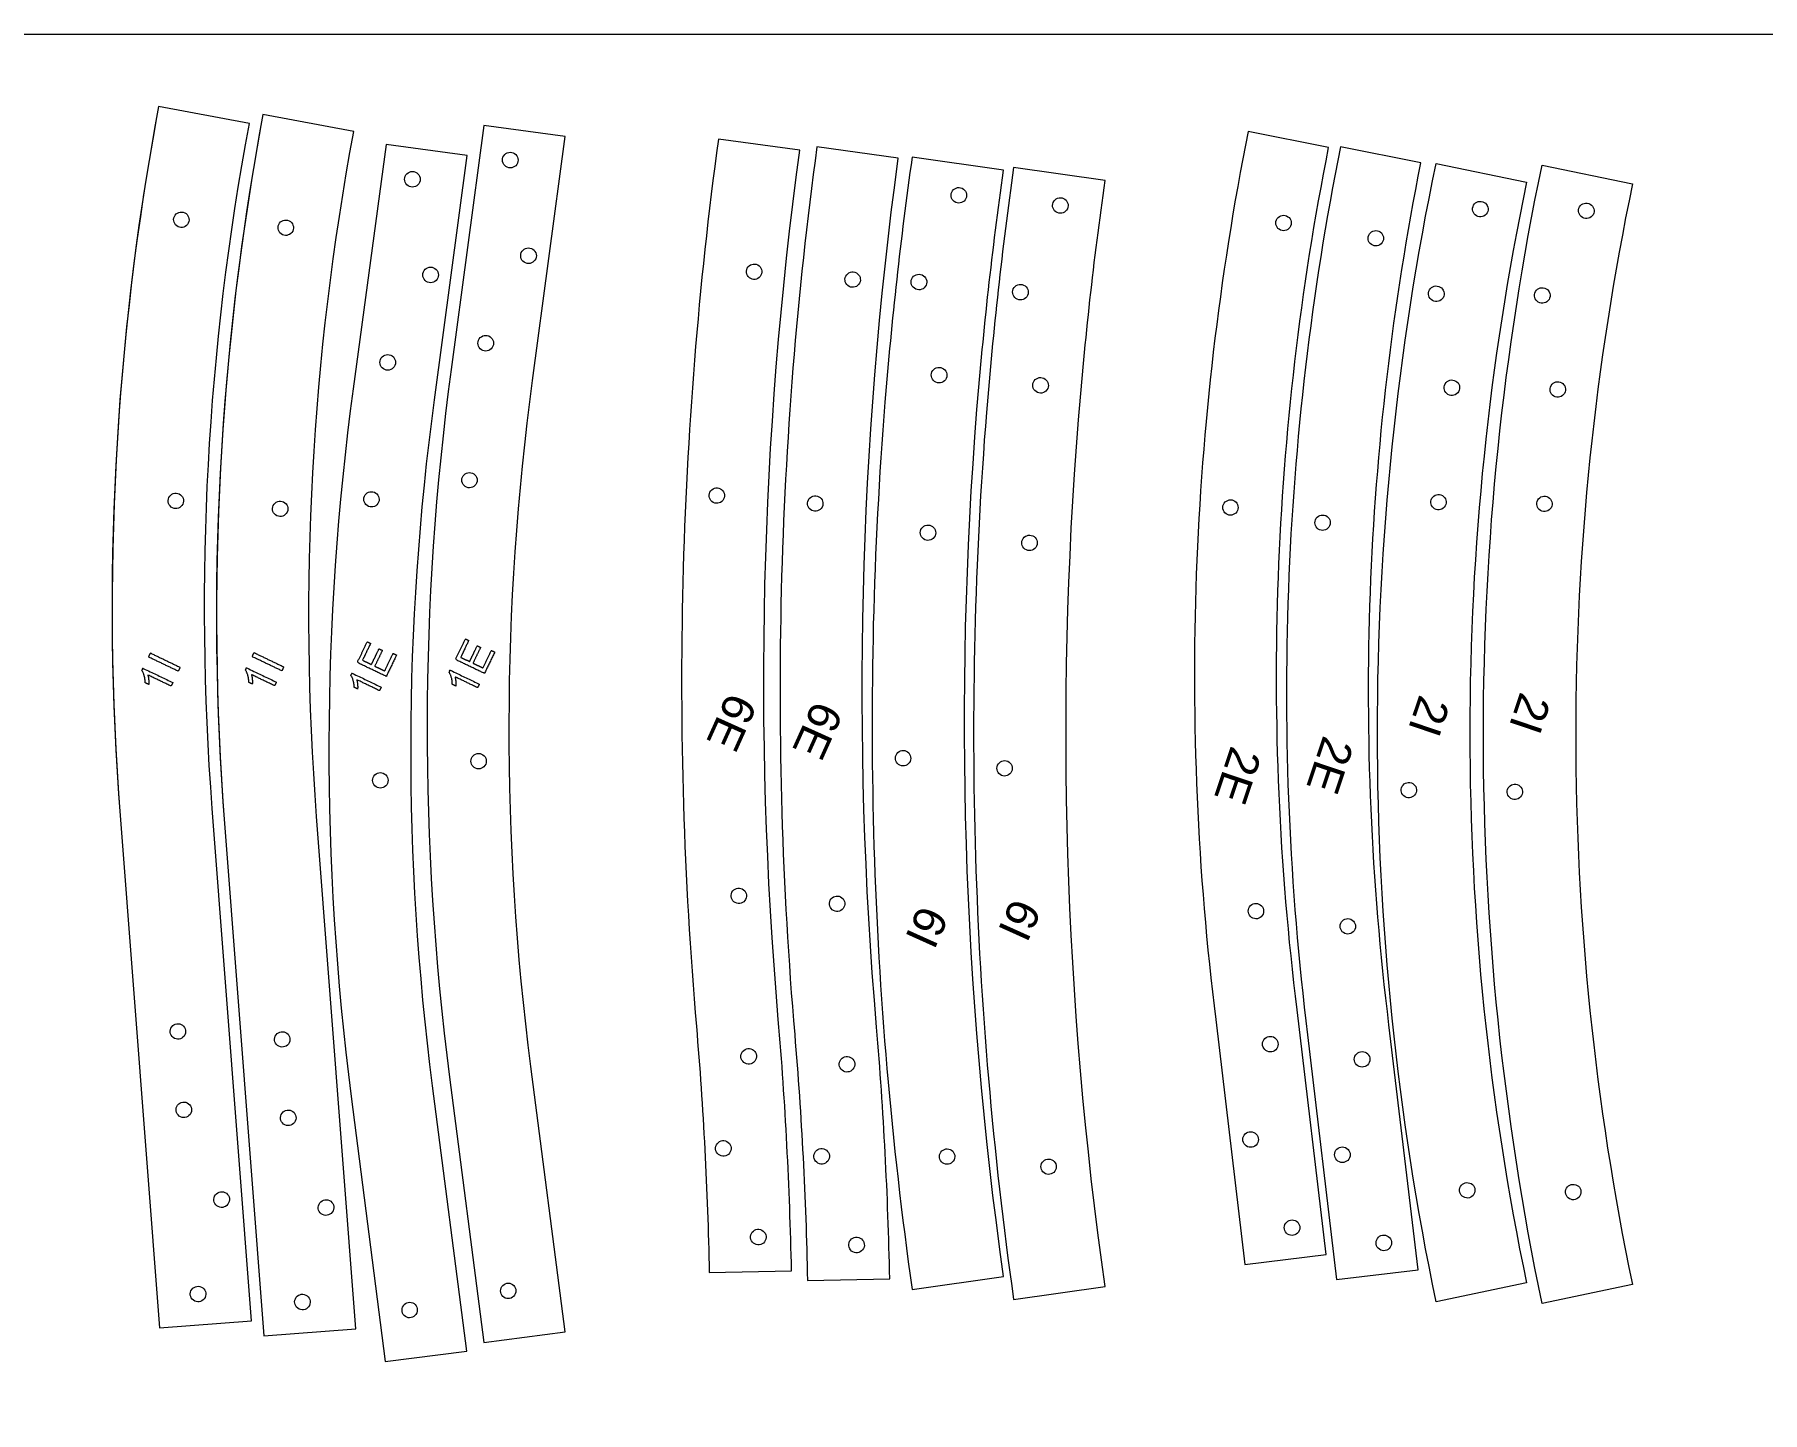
# Model space of a CAD drawing. Header units: millimetres. Extents: x -47944 to 26607, y -7127 to 10342.
# Drawn here: x 19269 to 20200, y 326 to 1068 of the extents above; entities that cross this region are included whole.
import ezdxf

# ---------------------------------------------------------------- set-up
doc = ezdxf.new("R2010")
doc.units = ezdxf.units.MM
doc.header["$MEASUREMENT"] = 0
doc.layers.add('CORTE', color=5, linetype='Continuous', lineweight=0)
doc.layers.add('MARCADO DE PISTAS', color=1, linetype='Continuous', lineweight=0)

# ---------------------------------------------------------------- blocks, each defined once
blk = doc.blocks.new('BLOCK 181')
at = {"layer": 'CORTE', "color": 255, "lineweight": 5}
blk.add_open_spline([(10.4053, 5.9934), (10.2411, 5.9487), (10.0834, 5.883), (9.9361, 5.7979), (9.9361, 5.7979), (9.6126, 5.6111), (9.6126, 5.6111), (9.6126, 5.6111), (9.6462, 5.5529), (9.6462, 5.5529), (9.6462, 5.5529), (9.9697, 5.7397), (9.9697, 5.7397), (10.1143, 5.8232), (10.2692, 5.8874), (10.4305, 5.9306), (10.4305, 5.9306), (10.4131, 5.9955), (10.4131, 5.9955), (10.2461, 5.9507), (10.0858, 5.8843), (9.9361, 5.7979), (9.9361, 5.7979), (9.6126, 5.6111), (9.6126, 5.6111)], degree=3, knots=[0, 0, 0, 0, 1, 1, 1, 2, 2, 2, 3, 3, 3, 4, 4, 4, 5, 5, 5, 6, 6, 6, 7, 7, 7, 8, 8, 8, 8], dxfattribs=at)
blk = doc.blocks.new('BLOCK 182')
at = {"layer": 'CORTE', "color": 255, "lineweight": 5}
blk.add_open_spline([(9.8184, 5.6922), (9.8184, 5.6953), (9.8159, 5.6978), (9.8128, 5.6978), (9.8097, 5.6978), (9.8072, 5.6953), (9.8072, 5.6922), (9.8072, 5.6891), (9.8097, 5.6866), (9.8128, 5.6866), (9.8159, 5.6866), (9.8184, 5.6891), (9.8184, 5.6922), (9.8184, 5.6922), (9.8184, 5.6922), (9.8184, 5.6922)], degree=3, knots=[0, 0, 0, 0, 1, 1, 1, 2, 2, 2, 3, 3, 3, 4, 4, 4, 5, 5, 5, 5], dxfattribs=at)
blk = doc.blocks.new('BLOCK 183')
at = {"layer": 'CORTE', "color": 255, "lineweight": 5}
blk.add_open_spline([(10.1656, 5.8602), (10.1656, 5.8633), (10.1631, 5.8659), (10.16, 5.8659), (10.1569, 5.8659), (10.1544, 5.8633), (10.1544, 5.8602), (10.1544, 5.8572), (10.1569, 5.8547), (10.16, 5.8547), (10.1631, 5.8547), (10.1656, 5.8572), (10.1656, 5.8602), (10.1656, 5.8602), (10.1656, 5.8602), (10.1656, 5.8602)], degree=3, knots=[0, 0, 0, 0, 1, 1, 1, 2, 2, 2, 3, 3, 3, 4, 4, 4, 5, 5, 5, 5], dxfattribs=at)
blk = doc.blocks.new('BLOCK 184')
at = {"layer": 'CORTE', "color": 255, "lineweight": 5}
blk.add_open_spline([(10.3516, 5.945), (10.3516, 5.9481), (10.3491, 5.9506), (10.346, 5.9506), (10.3429, 5.9506), (10.3404, 5.9481), (10.3404, 5.945), (10.3404, 5.9419), (10.3429, 5.9394), (10.346, 5.9394), (10.3491, 5.9394), (10.3516, 5.9419), (10.3516, 5.945), (10.3516, 5.945), (10.3516, 5.945), (10.3516, 5.945)], degree=3, knots=[0, 0, 0, 0, 1, 1, 1, 2, 2, 2, 3, 3, 3, 4, 4, 4, 5, 5, 5, 5], dxfattribs=at)
blk = doc.blocks.new('BLOCK 185')
at = {"layer": 'CORTE', "color": 255, "lineweight": 5}
blk.add_open_spline([(9.6526, 5.5964), (9.6526, 5.5996), (9.6501, 5.6021), (9.6469, 5.6021), (9.6438, 5.6021), (9.6413, 5.5996), (9.6413, 5.5964), (9.6413, 5.5933), (9.6438, 5.5908), (9.6469, 5.5908), (9.6501, 5.5908), (9.6526, 5.5933), (9.6526, 5.5964), (9.6526, 5.5964), (9.6526, 5.5964), (9.6526, 5.5964)], degree=3, knots=[0, 0, 0, 0, 1, 1, 1, 2, 2, 2, 3, 3, 3, 4, 4, 4, 5, 5, 5, 5], dxfattribs=at)
blk = doc.blocks.new('BLOCK 186')
at = {"layer": 'CORTE', "color": 255, "lineweight": 5}
blk.add_open_spline([(9.722, 5.6107), (9.722, 5.6138), (9.7194, 5.6163), (9.7163, 5.6163), (9.7131, 5.6163), (9.7106, 5.6138), (9.7106, 5.6107), (9.7106, 5.6075), (9.7131, 5.605), (9.7163, 5.605), (9.7194, 5.605), (9.722, 5.6075), (9.722, 5.6107), (9.722, 5.6107), (9.722, 5.6107), (9.722, 5.6107)], degree=3, knots=[0, 0, 0, 0, 1, 1, 1, 2, 2, 2, 3, 3, 3, 4, 4, 4, 5, 5, 5, 5], dxfattribs=at)
blk = doc.blocks.new('BLOCK 187')
at = {"layer": 'CORTE', "color": 255, "lineweight": 5}
blk.add_open_spline([(9.7689, 5.6636), (9.7689, 5.6668), (9.7664, 5.6693), (9.7633, 5.6693), (9.7601, 5.6693), (9.7576, 5.6668), (9.7576, 5.6636), (9.7576, 5.6605), (9.7601, 5.658), (9.7633, 5.658), (9.7664, 5.658), (9.7689, 5.6605), (9.7689, 5.6636), (9.7689, 5.6636), (9.7689, 5.6636), (9.7689, 5.6636)], degree=3, knots=[0, 0, 0, 0, 1, 1, 1, 2, 2, 2, 3, 3, 3, 4, 4, 4, 5, 5, 5, 5], dxfattribs=at)
blk = doc.blocks.new('BLOCK 180')
at = {"layer": 'CORTE'}
for name in ['BLOCK 181', 'BLOCK 184', 'BLOCK 183', 'BLOCK 182', 'BLOCK 187', 'BLOCK 186', 'BLOCK 185']:
    blk.add_blockref(name, (0, 0), dxfattribs=at)
blk = doc.blocks.new('BLOCK 189')
at = {"layer": 'CORTE', "color": 255, "lineweight": 5}
blk.add_open_spline([(9.9826, 5.4444), (9.9826, 5.4475), (9.98, 5.45), (9.977, 5.45), (9.9738, 5.45), (9.9713, 5.4475), (9.9713, 5.4444), (9.9713, 5.4414), (9.9738, 5.4389), (9.977, 5.4389), (9.98, 5.4389), (9.9826, 5.4414), (9.9826, 5.4444), (9.9826, 5.4444), (9.9826, 5.4444), (9.9826, 5.4444)], degree=3, knots=[0, 0, 0, 0, 1, 1, 1, 2, 2, 2, 3, 3, 3, 4, 4, 4, 5, 5, 5, 5], dxfattribs=at)
blk = doc.blocks.new('BLOCK 190')
at = {"layer": 'CORTE', "color": 255, "lineweight": 5}
blk.add_open_spline([(10.3297, 5.6125), (10.3297, 5.6156), (10.3272, 5.6181), (10.3241, 5.6181), (10.321, 5.6181), (10.3185, 5.6156), (10.3185, 5.6125), (10.3185, 5.6094), (10.321, 5.6069), (10.3241, 5.6069), (10.3272, 5.6069), (10.3297, 5.6094), (10.3297, 5.6125), (10.3297, 5.6125), (10.3297, 5.6125), (10.3297, 5.6125)], degree=3, knots=[0, 0, 0, 0, 1, 1, 1, 2, 2, 2, 3, 3, 3, 4, 4, 4, 5, 5, 5, 5], dxfattribs=at)
blk = doc.blocks.new('BLOCK 191')
at = {"layer": 'CORTE', "color": 255, "lineweight": 5}
blk.add_open_spline([(10.5157, 5.6972), (10.5157, 5.7003), (10.5132, 5.7028), (10.5102, 5.7028), (10.5071, 5.7028), (10.5046, 5.7003), (10.5046, 5.6972), (10.5046, 5.6941), (10.5071, 5.6916), (10.5102, 5.6916), (10.5132, 5.6916), (10.5157, 5.6941), (10.5157, 5.6972), (10.5157, 5.6972), (10.5157, 5.6972), (10.5157, 5.6972)], degree=3, knots=[0, 0, 0, 0, 1, 1, 1, 2, 2, 2, 3, 3, 3, 4, 4, 4, 5, 5, 5, 5], dxfattribs=at)
blk = doc.blocks.new('BLOCK 192')
at = {"layer": 'CORTE', "color": 255, "lineweight": 5}
blk.add_open_spline([(10.7676, 5.7292), (10.7676, 5.7292), (10.5946, 5.6828), (10.5946, 5.6828), (10.4333, 5.6396), (10.2784, 5.5754), (10.1338, 5.4919), (10.1338, 5.4919), (9.9654, 5.3947), (9.9654, 5.3947), (9.9654, 5.3947), (9.9356, 5.4464), (9.9356, 5.4464), (9.9356, 5.4464), (10.1039, 5.5436), (10.1039, 5.5436), (10.2531, 5.6297), (10.4128, 5.6959), (10.5792, 5.7405), (10.5792, 5.7405), (10.7522, 5.7868), (10.7522, 5.7868), (10.7522, 5.7868), (10.7676, 5.7292), (10.7676, 5.7292)], degree=3, knots=[0, 0, 0, 0, 1, 1, 1, 2, 2, 2, 3, 3, 3, 4, 4, 4, 5, 5, 5, 6, 6, 6, 7, 7, 7, 8, 8, 8, 8], dxfattribs=at)
blk = doc.blocks.new('BLOCK 193')
at = {"layer": 'CORTE', "color": 255, "lineweight": 5}
blk.add_open_spline([(10.6123, 5.7246), (10.6123, 5.7278), (10.6097, 5.7303), (10.6066, 5.7303), (10.6035, 5.7303), (10.6009, 5.7278), (10.6009, 5.7246), (10.6009, 5.7215), (10.6035, 5.719), (10.6066, 5.719), (10.6097, 5.719), (10.6123, 5.7215), (10.6123, 5.7246), (10.6123, 5.7246), (10.6123, 5.7246), (10.6123, 5.7246)], degree=3, knots=[0, 0, 0, 0, 1, 1, 1, 2, 2, 2, 3, 3, 3, 4, 4, 4, 5, 5, 5, 5], dxfattribs=at)
blk = doc.blocks.new('BLOCK 194')
at = {"layer": 'CORTE', "color": 255, "lineweight": 5}
blk.add_open_spline([(10.6829, 5.7204), (10.6829, 5.7235), (10.6804, 5.7261), (10.6773, 5.7261), (10.6741, 5.7261), (10.6716, 5.7235), (10.6716, 5.7204), (10.6716, 5.7173), (10.6741, 5.7147), (10.6773, 5.7147), (10.6804, 5.7147), (10.6829, 5.7173), (10.6829, 5.7204), (10.6829, 5.7204), (10.6829, 5.7204), (10.6829, 5.7204)], degree=3, knots=[0, 0, 0, 0, 1, 1, 1, 2, 2, 2, 3, 3, 3, 4, 4, 4, 5, 5, 5, 5], dxfattribs=at)
blk = doc.blocks.new('BLOCK 195')
at = {"layer": 'CORTE', "color": 255, "lineweight": 5}
blk.add_open_spline([(10.742, 5.7594), (10.742, 5.7625), (10.7395, 5.7651), (10.7363, 5.7651), (10.7332, 5.7651), (10.7307, 5.7625), (10.7307, 5.7594), (10.7307, 5.7563), (10.7332, 5.7537), (10.7363, 5.7537), (10.7395, 5.7537), (10.742, 5.7563), (10.742, 5.7594), (10.742, 5.7594), (10.742, 5.7594), (10.742, 5.7594)], degree=3, knots=[0, 0, 0, 0, 1, 1, 1, 2, 2, 2, 3, 3, 3, 4, 4, 4, 5, 5, 5, 5], dxfattribs=at)
blk = doc.blocks.new('BLOCK 188')
at = {"layer": 'CORTE'}
for name in ['BLOCK 192', 'BLOCK 195', 'BLOCK 193', 'BLOCK 194', 'BLOCK 191', 'BLOCK 190', 'BLOCK 189']:
    blk.add_blockref(name, (0, 0), dxfattribs=at)
blk = doc.blocks.new('BLOCK 141')
at = {"layer": 'CORTE', "color": 255, "lineweight": 5}
blk.add_open_spline([(7.2764, 3.8658), (7.2764, 3.8689), (7.2739, 3.8714), (7.2708, 3.8714), (7.2677, 3.8714), (7.2652, 3.8689), (7.2652, 3.8658), (7.2652, 3.8627), (7.2677, 3.8602), (7.2708, 3.8602), (7.2739, 3.8602), (7.2764, 3.8627), (7.2764, 3.8658), (7.2764, 3.8658), (7.2764, 3.8658), (7.2764, 3.8658)], degree=3, knots=[0, 0, 0, 0, 1, 1, 1, 2, 2, 2, 3, 3, 3, 4, 4, 4, 5, 5, 5, 5], dxfattribs=at)
blk = doc.blocks.new('BLOCK 142')
at = {"layer": 'CORTE', "color": 255, "lineweight": 5}
blk.add_open_spline([(7.4817, 3.9119), (7.4817, 3.9149), (7.4792, 3.9174), (7.4761, 3.9174), (7.473, 3.9174), (7.4705, 3.9149), (7.4705, 3.9119), (7.4705, 3.9088), (7.473, 3.9063), (7.4761, 3.9063), (7.4792, 3.9063), (7.4817, 3.9088), (7.4817, 3.9119), (7.4817, 3.9119), (7.4817, 3.9119), (7.4817, 3.9119)], degree=3, knots=[0, 0, 0, 0, 1, 1, 1, 2, 2, 2, 3, 3, 3, 4, 4, 4, 5, 5, 5, 5], dxfattribs=at)
blk = doc.blocks.new('BLOCK 143')
at = {"layer": 'CORTE', "color": 255, "lineweight": 5}
blk.add_open_spline([(7.7441, 4.0445), (7.7441, 4.0476), (7.7416, 4.0501), (7.7385, 4.0501), (7.7354, 4.0501), (7.7329, 4.0476), (7.7329, 4.0445), (7.7329, 4.0414), (7.7354, 4.0389), (7.7385, 4.0389), (7.7416, 4.0389), (7.7441, 4.0414), (7.7441, 4.0445), (7.7441, 4.0445), (7.7441, 4.0445), (7.7441, 4.0445)], degree=3, knots=[0, 0, 0, 0, 1, 1, 1, 2, 2, 2, 3, 3, 3, 4, 4, 4, 5, 5, 5, 5], dxfattribs=at)
blk = doc.blocks.new('BLOCK 144')
at = {"layer": 'CORTE', "color": 255, "lineweight": 5}
blk.add_open_spline([(7.9777, 4.1383), (7.9777, 4.1383), (7.8225, 4.0487), (7.8225, 4.0487), (7.6353, 3.9394), (7.4319, 3.8608), (7.2198, 3.8159), (7.2198, 3.8159), (7.2074, 3.8743), (7.2074, 3.8743), (7.4133, 3.9179), (7.6108, 3.9942), (7.7926, 4.1003), (7.7926, 4.1003), (7.9478, 4.1899), (7.9478, 4.1899), (7.9478, 4.1899), (7.9777, 4.1383), (7.9777, 4.1383)], degree=3, knots=[0, 0, 0, 0, 1, 1, 1, 2, 2, 2, 3, 3, 3, 4, 4, 4, 5, 5, 5, 6, 6, 6, 6], dxfattribs=at)
blk = doc.blocks.new('BLOCK 145')
at = {"layer": 'CORTE', "color": 255, "lineweight": 5}
blk.add_open_spline([(7.8289, 4.0922), (7.8289, 4.0953), (7.8264, 4.0979), (7.8233, 4.0979), (7.8201, 4.0979), (7.8176, 4.0953), (7.8176, 4.0922), (7.8176, 4.0891), (7.8201, 4.0865), (7.8233, 4.0865), (7.8264, 4.0865), (7.8289, 4.0891), (7.8289, 4.0922), (7.8289, 4.0922), (7.8289, 4.0922), (7.8289, 4.0922)], degree=3, knots=[0, 0, 0, 0, 1, 1, 1, 2, 2, 2, 3, 3, 3, 4, 4, 4, 5, 5, 5, 5], dxfattribs=at)
blk = doc.blocks.new('BLOCK 146')
at = {"layer": 'CORTE', "color": 255, "lineweight": 5}
blk.add_open_spline([(7.8983, 4.1064), (7.8983, 4.1095), (7.8958, 4.1121), (7.8926, 4.1121), (7.8895, 4.1121), (7.887, 4.1095), (7.887, 4.1064), (7.887, 4.1033), (7.8895, 4.1007), (7.8926, 4.1007), (7.8958, 4.1007), (7.8983, 4.1033), (7.8983, 4.1064), (7.8983, 4.1064), (7.8983, 4.1064), (7.8983, 4.1064)], degree=3, knots=[0, 0, 0, 0, 1, 1, 1, 2, 2, 2, 3, 3, 3, 4, 4, 4, 5, 5, 5, 5], dxfattribs=at)
blk = doc.blocks.new('BLOCK 147')
at = {"layer": 'CORTE', "color": 255, "lineweight": 5}
blk.add_open_spline([(7.9453, 4.1594), (7.9453, 4.1625), (7.9427, 4.165), (7.9396, 4.165), (7.9365, 4.165), (7.934, 4.1625), (7.934, 4.1594), (7.934, 4.1562), (7.9365, 4.1537), (7.9396, 4.1537), (7.9427, 4.1537), (7.9453, 4.1562), (7.9453, 4.1594), (7.9453, 4.1594), (7.9453, 4.1594), (7.9453, 4.1594)], degree=3, knots=[0, 0, 0, 0, 1, 1, 1, 2, 2, 2, 3, 3, 3, 4, 4, 4, 5, 5, 5, 5], dxfattribs=at)
blk = doc.blocks.new('BLOCK 140')
at = {"layer": 'CORTE'}
for name in ['BLOCK 144', 'BLOCK 147', 'BLOCK 146', 'BLOCK 145', 'BLOCK 143', 'BLOCK 142', 'BLOCK 141']:
    blk.add_blockref(name, (0, 0), dxfattribs=at)
blk = doc.blocks.new('BLOCK 133')
at = {"layer": 'CORTE', "color": 255, "lineweight": 5}
blk.add_open_spline([(7.6614, 4.6587), (7.4286, 4.5228), (7.1702, 4.4363), (6.9025, 4.4047), (6.9025, 4.4047), (6.9104, 4.338), (6.9104, 4.338), (7.1873, 4.3707), (7.4544, 4.4602), (7.6952, 4.6007), (7.6952, 4.6007), (7.6614, 4.6587), (7.6614, 4.6587)], degree=3, knots=[0, 0, 0, 0, 1, 1, 1, 2, 2, 2, 3, 3, 3, 4, 4, 4, 4], dxfattribs=at)
blk = doc.blocks.new('BLOCK 134')
at = {"layer": 'CORTE', "color": 255, "lineweight": 5}
blk.add_open_spline([(7.149, 4.4178), (7.149, 4.4209), (7.1465, 4.4234), (7.1434, 4.4234), (7.1403, 4.4234), (7.1378, 4.4209), (7.1378, 4.4178), (7.1378, 4.4147), (7.1403, 4.4122), (7.1434, 4.4122), (7.1465, 4.4122), (7.149, 4.4147), (7.149, 4.4178), (7.149, 4.4178), (7.149, 4.4178), (7.149, 4.4178)], degree=3, knots=[0, 0, 0, 0, 1, 1, 1, 2, 2, 2, 3, 3, 3, 4, 4, 4, 5, 5, 5, 5], dxfattribs=at)
blk = doc.blocks.new('BLOCK 135')
at = {"layer": 'CORTE', "color": 255, "lineweight": 5}
blk.add_open_spline([(7.3544, 4.4639), (7.3544, 4.4669), (7.3518, 4.4694), (7.3488, 4.4694), (7.3456, 4.4694), (7.3432, 4.4669), (7.3432, 4.4639), (7.3432, 4.4607), (7.3456, 4.4583), (7.3488, 4.4583), (7.3518, 4.4583), (7.3544, 4.4607), (7.3544, 4.4639), (7.3544, 4.4639), (7.3544, 4.4639), (7.3544, 4.4639)], degree=3, knots=[0, 0, 0, 0, 1, 1, 1, 2, 2, 2, 3, 3, 3, 4, 4, 4, 5, 5, 5, 5], dxfattribs=at)
blk = doc.blocks.new('BLOCK 136')
at = {"layer": 'CORTE', "color": 255, "lineweight": 5}
blk.add_open_spline([(7.6168, 4.5965), (7.6168, 4.5996), (7.6143, 4.6021), (7.6112, 4.6021), (7.6081, 4.6021), (7.6056, 4.5996), (7.6056, 4.5965), (7.6056, 4.5934), (7.6081, 4.5909), (7.6112, 4.5909), (7.6143, 4.5909), (7.6168, 4.5934), (7.6168, 4.5965), (7.6168, 4.5965), (7.6168, 4.5965), (7.6168, 4.5965)], degree=3, knots=[0, 0, 0, 0, 1, 1, 1, 2, 2, 2, 3, 3, 3, 4, 4, 4, 5, 5, 5, 5], dxfattribs=at)
blk = doc.blocks.new('BLOCK 137')
at = {"layer": 'CORTE', "color": 255, "lineweight": 5}
blk.add_open_spline([(6.9374, 4.379), (6.9374, 4.3822), (6.9348, 4.3847), (6.9317, 4.3847), (6.9286, 4.3847), (6.9261, 4.3822), (6.9261, 4.379), (6.9261, 4.3759), (6.9286, 4.3734), (6.9317, 4.3734), (6.9348, 4.3734), (6.9374, 4.3759), (6.9374, 4.379), (6.9374, 4.379), (6.9374, 4.379), (6.9374, 4.379)], degree=3, knots=[0, 0, 0, 0, 1, 1, 1, 2, 2, 2, 3, 3, 3, 4, 4, 4, 5, 5, 5, 5], dxfattribs=at)
blk = doc.blocks.new('BLOCK 138')
at = {"layer": 'CORTE', "color": 255, "lineweight": 5}
blk.add_open_spline([(7.0059, 4.3682), (7.0059, 4.3713), (7.0034, 4.3739), (7.0003, 4.3739), (6.9971, 4.3739), (6.9946, 4.3713), (6.9946, 4.3682), (6.9946, 4.365), (6.9971, 4.3625), (7.0003, 4.3625), (7.0034, 4.3625), (7.0059, 4.365), (7.0059, 4.3682), (7.0059, 4.3682), (7.0059, 4.3682), (7.0059, 4.3682)], degree=3, knots=[0, 0, 0, 0, 1, 1, 1, 2, 2, 2, 3, 3, 3, 4, 4, 4, 5, 5, 5, 5], dxfattribs=at)
blk = doc.blocks.new('BLOCK 139')
at = {"layer": 'CORTE', "color": 255, "lineweight": 5}
blk.add_open_spline([(7.0671, 4.4006), (7.0671, 4.4037), (7.0646, 4.4063), (7.0615, 4.4063), (7.0583, 4.4063), (7.0558, 4.4037), (7.0558, 4.4006), (7.0558, 4.3975), (7.0583, 4.395), (7.0615, 4.395), (7.0646, 4.395), (7.0671, 4.3975), (7.0671, 4.4006), (7.0671, 4.4006), (7.0671, 4.4006), (7.0671, 4.4006)], degree=3, knots=[0, 0, 0, 0, 1, 1, 1, 2, 2, 2, 3, 3, 3, 4, 4, 4, 5, 5, 5, 5], dxfattribs=at)
blk = doc.blocks.new('BLOCK 132')
at = {"layer": 'CORTE'}
for name in ['BLOCK 133', 'BLOCK 136', 'BLOCK 135', 'BLOCK 134', 'BLOCK 139', 'BLOCK 137', 'BLOCK 138']:
    blk.add_blockref(name, (0, 0), dxfattribs=at)
blk = doc.blocks.new('BLOCK 109')
at = {"layer": 'CORTE', "color": 255, "lineweight": 5}
blk.add_open_spline([(5.7119, 3.9962), (5.7119, 3.9993), (5.7093, 4.0018), (5.7062, 4.0018), (5.7032, 4.0018), (5.7007, 3.9993), (5.7007, 3.9962), (5.7007, 3.9931), (5.7032, 3.9906), (5.7062, 3.9906), (5.7093, 3.9906), (5.7119, 3.9931), (5.7119, 3.9962), (5.7119, 3.9962), (5.7119, 3.9962), (5.7119, 3.9962)], degree=3, knots=[0, 0, 0, 0, 1, 1, 1, 2, 2, 2, 3, 3, 3, 4, 4, 4, 5, 5, 5, 5], dxfattribs=at)
blk = doc.blocks.new('BLOCK 110')
at = {"layer": 'CORTE', "color": 255, "lineweight": 5}
blk.add_open_spline([(5.823, 3.9578), (5.823, 3.9609), (5.8205, 3.9634), (5.8174, 3.9634), (5.8143, 3.9634), (5.8118, 3.9609), (5.8118, 3.9578), (5.8118, 3.9547), (5.8143, 3.9522), (5.8174, 3.9522), (5.8205, 3.9522), (5.823, 3.9547), (5.823, 3.9578), (5.823, 3.9578), (5.823, 3.9578), (5.823, 3.9578)], degree=3, knots=[0, 0, 0, 0, 1, 1, 1, 2, 2, 2, 3, 3, 3, 4, 4, 4, 5, 5, 5, 5], dxfattribs=at)
blk = doc.blocks.new('BLOCK 111')
at = {"layer": 'CORTE', "color": 255, "lineweight": 5}
blk.add_open_spline([(5.977, 3.9409), (5.977, 3.944), (5.9744, 3.9465), (5.9714, 3.9465), (5.9683, 3.9465), (5.9658, 3.944), (5.9658, 3.9409), (5.9658, 3.9378), (5.9683, 3.9353), (5.9714, 3.9353), (5.9744, 3.9353), (5.977, 3.9378), (5.977, 3.9409), (5.977, 3.9409), (5.977, 3.9409), (5.977, 3.9409)], degree=3, knots=[0, 0, 0, 0, 1, 1, 1, 2, 2, 2, 3, 3, 3, 4, 4, 4, 5, 5, 5, 5], dxfattribs=at)
blk = doc.blocks.new('BLOCK 112')
at = {"layer": 'CORTE', "color": 255, "lineweight": 5}
blk.add_lwpolyline([(6.2501, 3.9056), (6.238, 3.8472), (5.6317, 3.9736), (5.6439, 4.0321), (6.2501, 3.9056)], dxfattribs=at)
blk = doc.blocks.new('BLOCK 113')
at = {"layer": 'CORTE', "color": 255, "lineweight": 5}
blk.add_open_spline([(6.0978, 3.9157), (6.0978, 3.9189), (6.0953, 3.9214), (6.0921, 3.9214), (6.089, 3.9214), (6.0865, 3.9189), (6.0865, 3.9157), (6.0865, 3.9126), (6.089, 3.91), (6.0921, 3.91), (6.0953, 3.91), (6.0978, 3.9126), (6.0978, 3.9157), (6.0978, 3.9157), (6.0978, 3.9157), (6.0978, 3.9157)], degree=3, knots=[0, 0, 0, 0, 1, 1, 1, 2, 2, 2, 3, 3, 3, 4, 4, 4, 5, 5, 5, 5], dxfattribs=at)
blk = doc.blocks.new('BLOCK 114')
at = {"layer": 'CORTE', "color": 255, "lineweight": 5}
blk.add_open_spline([(6.159, 3.8801), (6.159, 3.8832), (6.1565, 3.8858), (6.1533, 3.8858), (6.1502, 3.8858), (6.1477, 3.8832), (6.1477, 3.8801), (6.1477, 3.877), (6.1502, 3.8744), (6.1533, 3.8744), (6.1565, 3.8744), (6.159, 3.877), (6.159, 3.8801), (6.159, 3.8801), (6.159, 3.8801), (6.159, 3.8801)], degree=3, knots=[0, 0, 0, 0, 1, 1, 1, 2, 2, 2, 3, 3, 3, 4, 4, 4, 5, 5, 5, 5], dxfattribs=at)
blk = doc.blocks.new('BLOCK 115')
at = {"layer": 'CORTE', "color": 255, "lineweight": 5}
blk.add_open_spline([(6.2293, 3.8883), (6.2293, 3.8914), (6.2268, 3.894), (6.2237, 3.894), (6.2205, 3.894), (6.218, 3.8914), (6.218, 3.8883), (6.218, 3.8851), (6.2205, 3.8826), (6.2237, 3.8826), (6.2268, 3.8826), (6.2293, 3.8851), (6.2293, 3.8883), (6.2293, 3.8883), (6.2293, 3.8883), (6.2293, 3.8883)], degree=3, knots=[0, 0, 0, 0, 1, 1, 1, 2, 2, 2, 3, 3, 3, 4, 4, 4, 5, 5, 5, 5], dxfattribs=at)
blk = doc.blocks.new('BLOCK 108')
at = {"layer": 'CORTE'}
for name in ['BLOCK 112', 'BLOCK 109', 'BLOCK 110', 'BLOCK 111', 'BLOCK 113', 'BLOCK 114', 'BLOCK 115']:
    blk.add_blockref(name, (0, 0), dxfattribs=at)
blk = doc.blocks.new('BLOCK 61')
at = {"layer": 'CORTE', "color": 255, "lineweight": 5}
blk.add_open_spline([(2.9733, 3.5206), (2.9733, 3.5236), (2.9708, 3.5261), (2.9677, 3.5261), (2.9646, 3.5261), (2.9621, 3.5236), (2.9621, 3.5206), (2.9621, 3.5174), (2.9646, 3.5149), (2.9677, 3.5149), (2.9708, 3.5149), (2.9733, 3.5174), (2.9733, 3.5206), (2.9733, 3.5206), (2.9733, 3.5206), (2.9733, 3.5206)], degree=3, knots=[0, 0, 0, 0, 1, 1, 1, 2, 2, 2, 3, 3, 3, 4, 4, 4, 5, 5, 5, 5], dxfattribs=at)
blk = doc.blocks.new('BLOCK 62')
at = {"layer": 'CORTE', "color": 255, "lineweight": 5}
blk.add_open_spline([(3.1303, 3.5714), (3.1303, 3.5745), (3.1278, 3.577), (3.1247, 3.577), (3.1216, 3.577), (3.1191, 3.5745), (3.1191, 3.5714), (3.1191, 3.5683), (3.1216, 3.5658), (3.1247, 3.5658), (3.1278, 3.5658), (3.1303, 3.5683), (3.1303, 3.5714), (3.1303, 3.5714), (3.1303, 3.5714), (3.1303, 3.5714)], degree=3, knots=[0, 0, 0, 0, 1, 1, 1, 2, 2, 2, 3, 3, 3, 4, 4, 4, 5, 5, 5, 5], dxfattribs=at)
blk = doc.blocks.new('BLOCK 63')
at = {"layer": 'CORTE', "color": 255, "lineweight": 5}
blk.add_open_spline([(3.3812, 3.7196), (3.3812, 3.7227), (3.3786, 3.7252), (3.3756, 3.7252), (3.3725, 3.7252), (3.37, 3.7227), (3.37, 3.7196), (3.37, 3.7165), (3.3725, 3.714), (3.3756, 3.714), (3.3786, 3.714), (3.3812, 3.7165), (3.3812, 3.7196), (3.3812, 3.7196), (3.3812, 3.7196), (3.3812, 3.7196)], degree=3, knots=[0, 0, 0, 0, 1, 1, 1, 2, 2, 2, 3, 3, 3, 4, 4, 4, 5, 5, 5, 5], dxfattribs=at)
blk = doc.blocks.new('BLOCK 64')
at = {"layer": 'CORTE', "color": 255, "lineweight": 5}
blk.add_open_spline([(2.874, 3.5092), (3.073, 3.5804), (3.2635, 3.6734), (3.4421, 3.7865), (3.4937, 3.8191), (3.5464, 3.85), (3.5999, 3.8792), (3.5999, 3.8792), (3.6285, 3.8267), (3.6285, 3.8267), (3.5761, 3.7981), (3.5246, 3.7679), (3.4741, 3.736), (3.2918, 3.6206), (3.0973, 3.5257), (2.8941, 3.453), (2.8941, 3.453), (2.874, 3.5092), (2.874, 3.5092)], degree=3, knots=[0, 0, 0, 0, 1, 1, 1, 2, 2, 2, 3, 3, 3, 4, 4, 4, 5, 5, 5, 6, 6, 6, 6], dxfattribs=at)
blk = doc.blocks.new('BLOCK 65')
at = {"layer": 'CORTE', "color": 255, "lineweight": 5}
blk.add_open_spline([(3.4815, 3.7798), (3.4815, 3.7829), (3.479, 3.7854), (3.4759, 3.7854), (3.4727, 3.7854), (3.4702, 3.7829), (3.4702, 3.7798), (3.4702, 3.7767), (3.4727, 3.7741), (3.4759, 3.7741), (3.479, 3.7741), (3.4815, 3.7767), (3.4815, 3.7798), (3.4815, 3.7798), (3.4815, 3.7798), (3.4815, 3.7798)], degree=3, knots=[0, 0, 0, 0, 1, 1, 1, 2, 2, 2, 3, 3, 3, 4, 4, 4, 5, 5, 5, 5], dxfattribs=at)
blk = doc.blocks.new('BLOCK 66')
at = {"layer": 'CORTE', "color": 255, "lineweight": 5}
blk.add_open_spline([(3.5494, 3.7942), (3.5494, 3.7974), (3.5469, 3.7999), (3.5437, 3.7999), (3.5406, 3.7999), (3.5381, 3.7974), (3.5381, 3.7942), (3.5381, 3.7911), (3.5406, 3.7886), (3.5437, 3.7886), (3.5469, 3.7886), (3.5494, 3.7911), (3.5494, 3.7942), (3.5494, 3.7942), (3.5494, 3.7942), (3.5494, 3.7942)], degree=3, knots=[0, 0, 0, 0, 1, 1, 1, 2, 2, 2, 3, 3, 3, 4, 4, 4, 5, 5, 5, 5], dxfattribs=at)
blk = doc.blocks.new('BLOCK 67')
at = {"layer": 'CORTE', "color": 255, "lineweight": 5}
blk.add_open_spline([(3.5949, 3.8465), (3.5949, 3.8496), (3.5924, 3.8522), (3.5892, 3.8522), (3.5861, 3.8522), (3.5836, 3.8496), (3.5836, 3.8465), (3.5836, 3.8434), (3.5861, 3.8408), (3.5892, 3.8408), (3.5924, 3.8408), (3.5949, 3.8434), (3.5949, 3.8465), (3.5949, 3.8465), (3.5949, 3.8465), (3.5949, 3.8465)], degree=3, knots=[0, 0, 0, 0, 1, 1, 1, 2, 2, 2, 3, 3, 3, 4, 4, 4, 5, 5, 5, 5], dxfattribs=at)
blk = doc.blocks.new('BLOCK 60')
at = {"layer": 'CORTE'}
for name in ['BLOCK 64', 'BLOCK 67', 'BLOCK 66', 'BLOCK 65', 'BLOCK 63', 'BLOCK 62', 'BLOCK 61']:
    blk.add_blockref(name, (0, 0), dxfattribs=at)
blk = doc.blocks.new('BLOCK 53')
at = {"layer": 'CORTE', "color": 255, "lineweight": 5}
blk.add_open_spline([(3.3812, 4.0518), (3.3812, 4.0518), (3.4171, 3.995), (3.4171, 3.995), (3.2348, 3.8796), (3.0403, 3.7846), (2.8372, 3.712), (2.7809, 3.6919), (2.7241, 3.6735), (2.6667, 3.6568), (2.6667, 3.6568), (2.648, 3.7214), (2.648, 3.7214), (2.7041, 3.7376), (2.7596, 3.7556), (2.8146, 3.7752), (3.013, 3.8462), (3.2031, 3.939), (3.3812, 4.0518)], degree=3, knots=[0, 0, 0, 0, 1, 1, 1, 2, 2, 2, 3, 3, 3, 4, 4, 4, 5, 5, 5, 6, 6, 6, 6], dxfattribs=at)
blk = doc.blocks.new('BLOCK 54')
at = {"layer": 'CORTE', "color": 255, "lineweight": 5}
blk.add_open_spline([(2.9164, 3.7795), (2.9164, 3.7826), (2.9139, 3.7851), (2.9108, 3.7851), (2.9077, 3.7851), (2.9052, 3.7826), (2.9052, 3.7795), (2.9052, 3.7764), (2.9077, 3.7739), (2.9108, 3.7739), (2.9139, 3.7739), (2.9164, 3.7764), (2.9164, 3.7795), (2.9164, 3.7795), (2.9164, 3.7795), (2.9164, 3.7795)], degree=3, knots=[0, 0, 0, 0, 1, 1, 1, 2, 2, 2, 3, 3, 3, 4, 4, 4, 5, 5, 5, 5], dxfattribs=at)
blk = doc.blocks.new('BLOCK 55')
at = {"layer": 'CORTE', "color": 255, "lineweight": 5}
blk.add_open_spline([(3.0733, 3.8303), (3.0733, 3.8334), (3.0708, 3.8359), (3.0677, 3.8359), (3.0646, 3.8359), (3.0621, 3.8334), (3.0621, 3.8303), (3.0621, 3.8272), (3.0646, 3.8248), (3.0677, 3.8248), (3.0708, 3.8248), (3.0733, 3.8272), (3.0733, 3.8303), (3.0733, 3.8303), (3.0733, 3.8303), (3.0733, 3.8303)], degree=3, knots=[0, 0, 0, 0, 1, 1, 1, 2, 2, 2, 3, 3, 3, 4, 4, 4, 5, 5, 5, 5], dxfattribs=at)
blk = doc.blocks.new('BLOCK 56')
at = {"layer": 'CORTE', "color": 255, "lineweight": 5}
blk.add_open_spline([(3.3242, 3.9785), (3.3242, 3.9816), (3.3217, 3.9841), (3.3186, 3.9841), (3.3155, 3.9841), (3.313, 3.9816), (3.313, 3.9785), (3.313, 3.9755), (3.3155, 3.9729), (3.3186, 3.9729), (3.3217, 3.9729), (3.3242, 3.9755), (3.3242, 3.9785), (3.3242, 3.9785), (3.3242, 3.9785), (3.3242, 3.9785)], degree=3, knots=[0, 0, 0, 0, 1, 1, 1, 2, 2, 2, 3, 3, 3, 4, 4, 4, 5, 5, 5, 5], dxfattribs=at)
blk = doc.blocks.new('BLOCK 57')
at = {"layer": 'CORTE', "color": 255, "lineweight": 5}
blk.add_open_spline([(2.6836, 3.6992), (2.6836, 3.7023), (2.6811, 3.7048), (2.678, 3.7048), (2.6748, 3.7048), (2.6723, 3.7023), (2.6723, 3.6992), (2.6723, 3.696), (2.6748, 3.6935), (2.678, 3.6935), (2.6811, 3.6935), (2.6836, 3.696), (2.6836, 3.6992), (2.6836, 3.6992), (2.6836, 3.6992), (2.6836, 3.6992)], degree=3, knots=[0, 0, 0, 0, 1, 1, 1, 2, 2, 2, 3, 3, 3, 4, 4, 4, 5, 5, 5, 5], dxfattribs=at)
blk = doc.blocks.new('BLOCK 58')
at = {"layer": 'CORTE', "color": 255, "lineweight": 5}
blk.add_open_spline([(2.753, 3.6986), (2.753, 3.7018), (2.7505, 3.7043), (2.7473, 3.7043), (2.7442, 3.7043), (2.7417, 3.7018), (2.7417, 3.6986), (2.7417, 3.6955), (2.7442, 3.6929), (2.7473, 3.6929), (2.7505, 3.6929), (2.753, 3.6955), (2.753, 3.6986), (2.753, 3.6986), (2.753, 3.6986), (2.753, 3.6986)], degree=3, knots=[0, 0, 0, 0, 1, 1, 1, 2, 2, 2, 3, 3, 3, 4, 4, 4, 5, 5, 5, 5], dxfattribs=at)
blk = doc.blocks.new('BLOCK 59')
at = {"layer": 'CORTE', "color": 255, "lineweight": 5}
blk.add_open_spline([(2.8087, 3.7398), (2.8087, 3.7429), (2.8062, 3.7455), (2.8031, 3.7455), (2.7999, 3.7455), (2.7974, 3.7429), (2.7974, 3.7398), (2.7974, 3.7366), (2.7999, 3.7341), (2.8031, 3.7341), (2.8062, 3.7341), (2.8087, 3.7366), (2.8087, 3.7398), (2.8087, 3.7398), (2.8087, 3.7398), (2.8087, 3.7398)], degree=3, knots=[0, 0, 0, 0, 1, 1, 1, 2, 2, 2, 3, 3, 3, 4, 4, 4, 5, 5, 5, 5], dxfattribs=at)
blk = doc.blocks.new('BLOCK 52')
at = {"layer": 'CORTE'}
for name in ['BLOCK 53', 'BLOCK 56', 'BLOCK 55', 'BLOCK 54', 'BLOCK 59', 'BLOCK 57', 'BLOCK 58']:
    blk.add_blockref(name, (0, 0), dxfattribs=at)

msp = doc.modelspace()

# ---------------------------------------------------------------- linework, layer by layer
at = {"layer": 'MARCADO DE PISTAS'}
msp.add_lwpolyline([(18267.094, -151.735), (20707.094, -151.735), (20707.094, 1068.265), (18267.094, 1068.265), (18267.094, -151.735)], dxfattribs=at)
for points, knots in [([(19346.844, 725.366), (19347.355, 726.431), (19347.865, 727.496), (19339.88, 731.323), (19331.896, 735.151), (19331.385, 734.086), (19330.875, 733.021), (19338.86, 729.194), (19346.844, 725.366)], [-4, -4, -4, -3, -3, -2, -2, -1, -1, 0, 0, 0]), ([(19402.646, 725.571), (19403.156, 726.636), (19403.667, 727.7), (19395.682, 731.528), (19387.697, 735.355), (19387.187, 734.291), (19386.677, 733.226), (19394.661, 729.398), (19402.646, 725.571)], [-4, -4, -4, -3, -3, -2, -2, -1, -1, 0, 0, 0]), ([(19458.907, 722.562), (19461.673, 728.333), (19464.44, 734.103), (19463.541, 734.534), (19462.642, 734.964), (19460.375, 730.235), (19458.108, 725.505), (19455.412, 726.797), (19452.716, 728.09), (19454.756, 732.346), (19456.797, 736.603), (19455.898, 737.034), (19455, 737.465), (19452.959, 733.208), (19450.918, 728.951), (19448.506, 730.107), (19446.094, 731.264), (19448.271, 735.804), (19450.447, 740.345), (19449.549, 740.776), (19448.65, 741.206), (19445.975, 735.625), (19443.299, 730.044), (19451.103, 726.303), (19458.907, 722.562)], [-12, -12, -12, -11, -11, -10, -10, -9, -9, -8, -8, -7, -7, -6, -6, -5, -5, -4, -4, -3, -3, -2, -2, -1, -1, 0, 0, 0]), ([(19511.787, 724.168), (19514.553, 729.938), (19517.319, 735.708), (19516.42, 736.139), (19515.522, 736.57), (19513.254, 731.84), (19510.987, 727.11), (19508.291, 728.403), (19505.595, 729.695), (19507.636, 733.952), (19509.676, 738.208), (19508.778, 738.639), (19507.879, 739.07), (19505.838, 734.813), (19503.798, 730.556), (19501.386, 731.713), (19498.973, 732.869), (19501.15, 737.41), (19503.327, 741.95), (19502.428, 742.381), (19501.529, 742.812), (19498.854, 737.231), (19496.179, 731.649), (19503.983, 727.909), (19511.787, 724.168)], [-12, -12, -12, -11, -11, -10, -10, -9, -9, -8, -8, -7, -7, -6, -6, -5, -5, -4, -4, -3, -3, -2, -2, -1, -1, 0, 0, 0]), ([(19343.922, 719.269), (19335.888, 723.12), (19327.855, 726.97), (19327.556, 726.347), (19327.257, 725.723), (19328.048, 724.71), (19328.555, 722.941), (19329.063, 721.171), (19329.042, 719.141), (19329.992, 718.686), (19330.941, 718.231), (19331.046, 719.319), (19330.927, 720.806), (19330.808, 722.293), (19330.475, 723.334), (19336.734, 720.334), (19342.994, 717.333), (19343.458, 718.301), (19343.922, 719.269)], [-9, -9, -9, -8, -8, -7, -7, -6, -6, -5, -5, -4, -4, -3, -3, -2, -2, -1, -1, 0, 0, 0]), ([(19399.723, 719.474), (19391.69, 723.324), (19383.657, 727.175), (19383.358, 726.551), (19383.059, 725.927), (19383.849, 724.914), (19384.357, 723.145), (19384.865, 721.376), (19384.844, 719.346), (19385.793, 718.891), (19386.743, 718.435), (19386.848, 719.523), (19386.729, 721.011), (19386.609, 722.498), (19386.277, 723.539), (19392.536, 720.538), (19398.795, 717.538), (19399.259, 718.506), (19399.723, 719.474)], [-9, -9, -9, -8, -8, -7, -7, -6, -6, -5, -5, -4, -4, -3, -3, -2, -2, -1, -1, 0, 0, 0]), ([(19509.021, 718.397), (19501.169, 722.161), (19493.318, 725.924), (19493.026, 725.315), (19492.733, 724.705), (19493.506, 723.715), (19494.002, 721.986), (19494.498, 720.257), (19494.478, 718.272), (19495.406, 717.827), (19496.334, 717.382), (19496.437, 718.446), (19496.32, 719.899), (19496.203, 721.353), (19495.879, 722.37), (19501.996, 719.438), (19508.114, 716.505), (19508.567, 717.451), (19509.021, 718.397)], [-9, -9, -9, -8, -8, -7, -7, -6, -6, -5, -5, -4, -4, -3, -3, -2, -2, -1, -1, 0, 0, 0]), ([(19456.141, 716.792), (19448.29, 720.556), (19440.439, 724.319), (19440.146, 723.709), (19439.854, 723.1), (19440.626, 722.11), (19441.123, 720.38), (19441.619, 718.651), (19441.598, 716.667), (19442.526, 716.222), (19443.455, 715.777), (19443.557, 716.84), (19443.441, 718.294), (19443.324, 719.748), (19442.999, 720.765), (19449.117, 717.833), (19455.235, 714.9), (19455.688, 715.846), (19456.141, 716.792)], [-9, -9, -9, -8, -8, -7, -7, -6, -6, -5, -5, -4, -4, -3, -3, -2, -2, -1, -1, 0, 0, 0])]:
    msp.add_open_spline(points, degree=2, knots=knots, dxfattribs=at)

# ---------------------------------------------------------------- block references
at = {"layer": 'CORTE', "zscale": 740.8080355572285}
for name, p, xscale, yscale, rotation in [('BLOCK 180', (20006.92, -7846.564), 740.8080355572287, 740.8080355572287, 64.38898969849225), ('BLOCK 180', (20063.137, -7850.853), 740.8080355572287, 740.8080355572287, 64.38898969849225), ('BLOCK 188', (20403.253, -7982.273), 740.8080355572287, 740.8080355572287, 67.36885490660933), ('BLOCK 60', (18354.773, 4093.215), 740.8080355572285, 740.8080355572285, -117.426216184316), ('BLOCK 140', (19432.85, 7045.742), 740.8080355572287, 740.8080355572287, -113.2098692300268), ('BLOCK 188', (20345.429, -7993.105), 740.8080355572285, 740.8080355572285, 67.33626914227429), ('BLOCK 60', (18408.948, 4089.399), 740.8080355572284, 740.8080355572284, -117.4462008539929), ('BLOCK 52', (18083.993, 3916.271), 740.8080355572284, 740.8080355572284, -114.2592061756361), ('BLOCK 140', (19485.558, 7037.788), 740.8080355572284, 740.8080355572284, -113.2383743656505), ('BLOCK 52', (18138.665, 3910.794), 740.8080355572284, 740.8080355572284, -114.2592061756361), ('BLOCK 132', (18602.074, 6873.54), 740.8080355572284, 740.8080355572284, -108.5089572761779), ('BLOCK 132', (18659.139, 6872.622), 740.8080355572284, 740.8080355572284, -108.5089572761779), ('BLOCK 108', (15857.788, -3509.801), 740.8080355572285, 740.8080355572285, 11.77755433686023)]:
    msp.add_blockref(name, p, dxfattribs=dict(at, xscale=xscale, yscale=yscale, rotation=rotation))

# ---------------------------------------------------------------- texts
at = {"layer": 'MARCADO DE PISTAS', "char_height": 17.4138, "attachment_point": 7, "line_spacing_factor": 0.963855}
for s, insert, width, rotation in [('\\fArial;6E', (19643.037, 714.907), 44.79326, 245.740794), ('\\fArial;6E', (19689.325, 710.504), 44.79326, 245.740794), ('\\fArial;2I', (20015.521, 713.381), 34.72264, 251.491043), ('\\fArial;2I', (20069.837, 714.848), 34.72264, 251.491043), ('\\fArial;2E', (19963.74, 691.415), 45.00306, 251.491043), ('\\fArial;2E', (19914.03, 685.843), 45.00306, 251.491043), ('\\fArial;6I', (19746.135, 600.425), 34.51284, 245.740794), ('\\fArial;6I', (19796.121, 604.229), 34.51284, 245.740794)]:
    msp.add_mtext(s, dxfattribs=dict(at, insert=insert, width=width, rotation=rotation))

doc.saveas('drawing.dxf')
